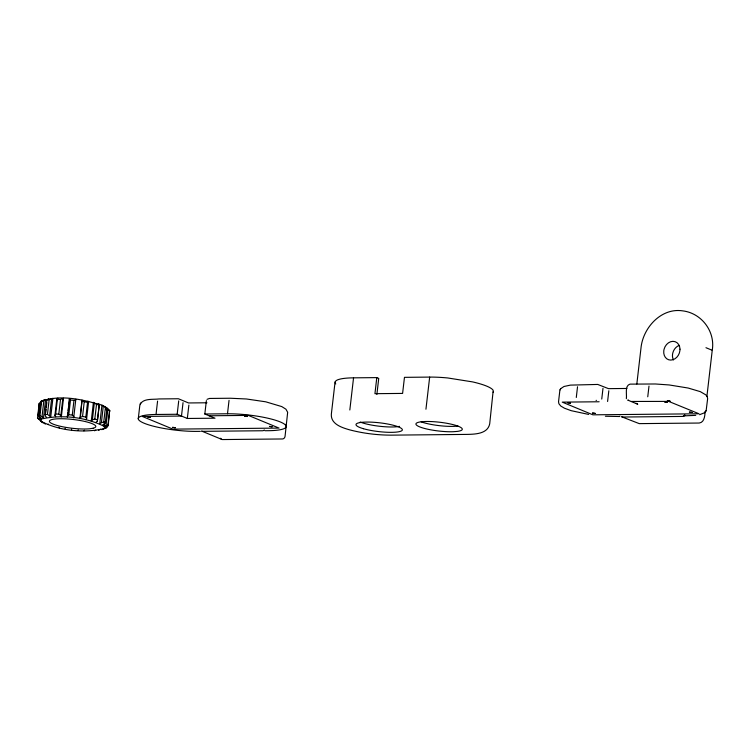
<?xml version="1.0" encoding="UTF-8"?>
<svg xmlns="http://www.w3.org/2000/svg" width="750" height="750" viewBox="0 0 750 750"><rect width="100%" height="100%" fill="white"/><g stroke="black" fill="none" stroke-linecap="round" stroke-linejoin="round"><path stroke-width="1.12" d="M599.138 401.766L562.256 402.131L592.913 414.825L699 413.784L667.359 400.847L670.144 401.4L631.416 401.456M376.866 394.481L378.731 378.412L376.8 377.616L353.55 377.841A39.694 7.509 6.6 0 0 340.416 379.012C338.456 379.528 334.219 380.391 335.287 383.259A43.988 8.316 6.6 0 0 335.784 383.934M335.072 381.975L331.35 414.122C330.562 424.163 342.103 427.706 349.8 429.891C363.253 433.387 377.175 435.122 391.069 435.15L466.978 434.4C475.172 434.222 487.669 433.95 489.703 423.853L493.209 390.422A43.988 8.316 6.6 0 0 472.641 381.909L447.741 377.963A39.694 7.509 6.6 0 0 429.656 377.091L404.466 377.344L402.6 393.412L374.934 393.684L376.8 377.616M95.981 422.288L97.359 421.209L99.291 404.541C80.991 398.953 59.147 394.491 40.556 401.55L38.85 416.25L41.447 418.997C61.809 414.403 85.537 416.981 104.194 426.394L104.606 427.641L103.781 428.738C83.213 433.284 59.109 430.875 40.406 420.966L45.431 424.078M71.559 429.881L71.616 429.216M42.656 422.691L37.5 418.059L39.197 403.369L40.931 402.234L40.547 405.572M38.119 415.359L38.644 410.841M38.906 408.581L39.197 403.369M41.034 421.35L40.622 420.103L39.009 418.912L39.394 415.575M39.778 412.238L40.163 408.909M38.85 416.25L39.975 415.744L41.672 401.044M40.875 417.909L40.622 420.103L41.447 418.997M40.556 401.55L45.619 399.441L43.462 418.087L42 416.784L43.922 400.116M46.603 417.394L45.309 416.062L45.15 414.6L46.856 399.9L48.759 398.756M45.694 412.725L46.078 409.387M46.331 407.166L46.847 402.722M47.456 414.356L49.153 399.656L52.894 398.306L50.737 416.953L47.456 414.356L45.15 414.6M49.669 415.594L51.6 398.925M55.716 416.775L54.919 415.406L56.841 398.738L57.872 398.137M54.919 415.406L55.669 414.066L57.375 399.366L56.841 398.738M60.853 415.509L58.8 414.122L60.497 399.422L63.506 398.231L61.341 416.878L60.853 415.509L62.775 398.841M67.912 412.856L67.406 417.244L69.562 398.597L68.925 404.081M68.166 410.663L68.672 406.275M67.237 415.894L68.803 414.722L70.5 400.022L69.169 399.225M72.281 415.069L73.978 400.369L75.769 399.881L75.825 399.216L73.669 417.863L73.838 416.55L72.281 415.069L68.803 414.722M80.4 417.441L82.041 400.069L79.884 418.716L80.4 417.441L82.547 416.466L85.847 417.056L86.662 418.547L85.828 419.756M82.547 416.466L84.244 401.775L82.322 400.772M85.847 417.056L87.544 402.356L88.584 401.878L87.984 401.119M86.662 418.547L88.584 401.878M92.391 419.822L94.312 403.153L93.422 402.319L91.266 420.966L92.391 419.822L94.809 419.044L97.434 419.775M94.809 419.044L96.516 404.344L94.312 403.153M97.359 421.209L99.291 404.541M102.572 425.053L105.281 422.822L106.978 408.122L101.953 405.019L99.797 423.666L101.381 422.672L103.312 405.994L98.138 403.641M101.381 422.672L103.734 422.053L105.431 407.353L103.312 405.994M104.7 422.006L104.194 426.394L107.953 425.034L109.659 410.344L104.728 406.406M106.097 409.941L106.35 407.747M106.022 425.541L107.944 408.872M101.766 429.656L106.828 427.547L107.091 425.287M104.606 427.641L108.178 425.728L109.659 410.344M138.272 418.781L139.819 405.384C142.219 397.894 152.869 399.769 158.991 398.944L178.387 398.747L188.55 402.956L206.972 402.778M200.363 431.363L196.903 431.391A38.447 7.266 6.6 0 1 171.047 429.572L168.103 429.141A38.447 7.266 6.6 0 1 138.825 419.991A38.447 7.266 6.6 0 1 156.028 414.469L157.575 401.081M206.381 400.603L204.825 414L214.997 418.2L187.331 418.472L177.169 414.262L178.716 400.875M183.038 402.666L181.491 416.053L142.303 416.438L172.959 429.131L279.047 428.091L248.344 415.406L209.156 415.781M187.331 418.472L188.878 405.084M204.825 414L227.494 413.775L229.041 400.378M349.828 409.988L353.55 377.841M425.944 409.237L429.666 377.091M576.291 397.481L577.528 386.766M601.753 399.066L602.991 388.35M607.594 401.484L608.831 390.769M636.834 383.991L640.988 348.038C642.909 327.863 661.163 307.566 682.622 310.856C701.625 313.069 715.528 331.622 712.219 350.428L706.884 396.591M647.756 396.788L648.994 386.072M705.141 411.591C704.859 415.65 704.484 422.4 699.188 423.038L639.253 423.628L622.041 416.944M668.784 401.006L667.359 400.847M626.925 388.463L608.503 388.65L597.741 384.441L570.422 385.116L564 386.484L560.672 388.688L559.847 390.516L558.534 401.794L558.909 403.762L560.775 406.031L564.441 408.206L571.228 410.691L588.675 414.431M699.619 414.694L704.475 412.781L706.144 410.644L707.634 398.681L707.259 396.713L705.891 394.903L700.303 391.641L688.181 388.041L669.197 384.956L655.397 383.981L630.019 384.131C624.497 385.688 627.028 394.528 626.344 398.681M48.094 424.556L48.244 424.012M493.144 392.297L493.425 391.706M140.062 404.137L140.719 402.994M560.025 389.831L560.672 388.688M706.144 410.644L705.497 411.788M77.822 430.5L78.216 429.872M100.528 429.197L98.625 430.341M596.438 400.378L596.081 400.341M670.2 401.175L667.725 401.091M83.878 430.866L84.609 430.256M207.037 399.337L209.466 398.447L230.391 398.241L246.412 398.981L265.725 401.812L281.766 406.584L285.938 409.209L287.662 412.284L285.066 436.266A2.747 2.25 -67.5 0 1 282.45 438.966L222.516 439.556A2.747 2.25 -67.5 0 1 220.669 438.234M94.491 430.781L95.784 430.172M627.881 400.069L628.566 400.275M103.781 428.738L106.828 427.547M46.856 399.9L49.153 399.656M695.747 415.359L683.794 415.884M156.028 414.469L177.169 414.262M619.247 416.512L605.4 416.25M264.909 430.725L268.369 430.697A38.447 7.266 6.6 0 0 284.438 428.466L285.206 427.997A38.447 7.266 6.6 0 0 269.925 418.706A38.447 7.266 6.6 0 0 227.494 413.775M57.375 399.366L60.497 399.422M55.669 414.066L58.8 414.122M70.5 400.022L73.978 400.369M84.244 401.775L87.544 402.356M96.516 404.344L99.131 405.075M705.956 347.7L711.797 350.119M628.031 400.209L637.744 404.231L636.141 403.275M202.088 431.25L221.925 439.462M105.431 407.353L106.978 408.122M103.734 422.053L105.281 422.822M39.975 415.744L42 416.784M108.375 410.184L109.884 411.028M37.5 418.059L39.009 418.912M58.791 427.219L59.4 427.978M65.062 428.325L65.334 429.028M107.953 425.034L108.178 425.728M673.444 359.916A9.609 7.866 -67.5 0 1 672.534 354.413L672.806 352.95A9.609 7.866 -67.5 0 1 679.144 345.441M621.516 416.681A2.747 2.25 -67.5 0 0 622.622 417.028L682.566 416.438A2.747 2.25 -67.5 0 0 683.756 416.072M684.712 415.078A2.747 2.25 -67.5 0 1 684.281 415.641M619.988 416.091A2.747 1.491 89.4 0 1 618.862 416.447M684.825 415.003A2.747 1.491 89.4 0 1 683.409 415.819M457.969 426.038A23.344 4.416 6.6 0 1 421.172 421.856M399.591 426.366A23.344 4.416 6.6 0 1 360.197 422.034M201.562 430.988A2.747 2.25 -67.5 0 0 202.669 431.334L262.613 430.753A2.747 2.25 -67.5 0 0 264.328 429.947M286.153 424.209A2.747 2.25 -67.5 0 1 286.303 425.55M679.988 349.163L679.913 350.634A9.609 7.866 -67.5 0 1 670.763 360.084A9.609 7.866 -67.5 0 1 663.778 350.794L664.05 349.322A9.609 7.866 -67.5 0 1 672.928 341.334A9.609 7.866 -67.5 0 1 679.988 349.163M244.594 416.147L247.284 416.494L244.594 416.147M269.456 426.422L272.147 426.769L269.456 426.422M664.547 401.841L667.247 402.188L664.547 401.841M689.409 412.116L692.1 412.462L689.409 412.116M172.594 427.369L175.284 427.716L172.594 427.369M592.547 413.062L595.237 413.409L592.547 413.062M147.816 417.075L150.459 417.469L147.816 417.075M567.769 402.759L570.413 403.163L567.769 402.759M93.159 428.222L89.672 428.784A23.344 4.416 6.6 0 1 51.159 423.169A23.344 4.416 6.6 0 1 73.688 419.55A23.344 4.416 6.6 0 1 93.159 428.222M425.203 421.509L420.872 421.837A23.344 4.416 6.6 0 0 422.531 427.875A23.344 4.416 6.6 0 0 453.019 431.728L457.35 431.4A23.344 4.416 6.6 0 0 455.7 425.363A23.344 4.416 6.6 0 0 425.203 421.509M363.459 428.719A23.344 4.416 6.6 0 0 401.803 430.697A23.344 4.416 6.6 0 0 372.262 422.194A23.344 4.416 6.6 0 0 363.459 428.719"/></g></svg>
